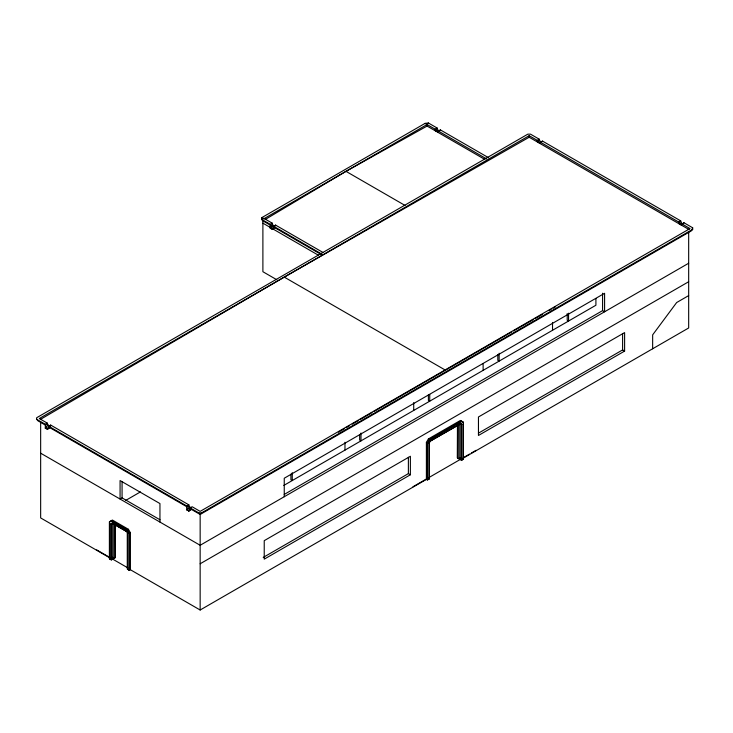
<?xml version="1.0" encoding="UTF-8"?>
<svg xmlns="http://www.w3.org/2000/svg" width="733" height="733" viewBox="0 0 733 733"><rect width="100%" height="100%" fill="white"/><g stroke="black" fill="none" stroke-linecap="round" stroke-linejoin="round"><path stroke-width="1.1" d="M127.808 567.855L112.726 559.151L111.398 559.92L109.565 558.674L109.565 522.226L111.398 520.622L127.414 529.867L129.411 533.34L129.411 570.329L130.419 569.752L200.155 610.012L426.395 479.391L427.394 479.968L429.401 478.814L429.401 442.979L429.401 478.814M460.645 457.694L458.766 458.785L457.429 458.006L457.594 425.039M429.034 477.485L460.095 459.554L461.433 460.324L463.439 459.17L463.439 422.181L460.434 420.44L428.402 438.939L426.395 442.402L426.395 479.391M50.669 425.067L50 426.221L48.662 426.221L186.805 505.981L186.805 509.829L188.812 510.993L190.149 507.905L192.147 506.75L200.155 511.377L690.01 228.559L682.002 223.931L679.335 223.931L678.666 222.007L540.514 142.248L539.186 139.169L530.509 134.157L527.833 134.157L36.65 417.746L36.65 419.285L45.327 424.297L45.327 428.145L47.324 429.3L48.662 426.221L50.669 425.067L188.812 504.826L189.481 506.75L190.809 507.52M486.648 158.924L438.407 131.079L437.079 128L428.402 122.988L425.067 123.373L261.553 217.774L261.553 219.314L270.23 224.325L270.23 228.174L272.236 229.328L273.565 226.25L275.571 225.095L322.822 252.372M488.645 157.769L440.414 129.924L438.407 131.079L435.741 131.079L437.079 128L435.072 129.155L425.067 123.373M692.676 229.328L201.493 512.917L200.155 514.456L198.826 512.917L190.149 507.905L191.478 509.444L188.812 510.993L190.809 509.059L200.155 514.456L691.347 230.868L692.676 229.328L692.676 227.789L684.008 222.777L681.333 225.095L682.002 223.931L680.664 220.853L542.521 141.093L540.514 142.248L537.848 142.248L539.186 139.169L537.179 140.324L529.171 135.697L39.316 418.516L47.324 423.143L47.993 425.067L50 426.221M679.335 223.931L680.664 220.853L678.666 222.007M691.787 229.841L692.676 227.789M46.665 427.376L45.327 428.145L46.216 426.606M271.567 225.865L270.23 228.174L272.905 225.095L272.236 223.162L264.228 218.544L261.553 217.774L262.89 220.853L262.89 271.714L276.772 279.731M275.571 225.095L274.902 226.25L270.23 224.325L272.236 223.162M188.812 508.675L186.805 509.829L187.703 508.29M461.46 421.585L461.433 421.017L429.401 439.516L427.394 442.979L427.394 479.968L427.898 479.492L427.898 443.044L429.703 439.919L461.46 421.585L463.265 422.629M429.236 443.08L430.399 441.055L460.764 423.527L461.937 424.196L461.937 459.838L461.433 460.324L461.433 424.489L460.434 423.912L430.399 441.055M127.414 569.175L127.414 533.34L127.414 569.175L129.411 570.329L128.916 569.843L128.916 533.404L127.111 530.271L128.412 529.29L130.419 532.763L130.419 569.752M45.327 428.145L47.993 425.067L45.327 424.297L47.324 423.143M48.662 426.221L50 427.76L47.324 429.3L49.331 426.991M321.805 254.094L273.565 226.25L274.902 227.789L272.236 229.328L274.234 227.019M321.173 254.498L262.89 220.853L261.553 219.314L264.228 218.544L427.064 124.528L428.402 122.988M186.805 509.829L189.481 506.75L186.805 505.981L188.812 504.826M188.812 510.993L190.149 509.444M47.324 429.3L49.331 427.376L187.153 506.952M272.236 229.328L274.234 227.404M440.414 129.924L437.738 132.233L438.407 131.079L436.41 131.464M542.521 141.093L539.855 143.411L540.514 142.248L538.517 142.633M265.199 219.506L345.976 171.339L427.064 126.067L484.806 159.409M40.306 419.478L284.248 277.111L529.171 137.245L689.047 229.548M338.426 432.223L344.345 428.759M346.324 427.605L349.284 425.882M352.252 424.15L358.171 420.687M360.15 419.542L371.998 412.624M373.977 411.47L511.524 332.031M160.005 519.789L122.072 497.89L120.075 499.045L120.075 480.546L159.95 503.571L159.95 522.07M125.783 500.373L140.424 491.916M127.579 533.432L126.415 531.407L112.067 523.124L110.894 523.802L111.398 524.086L111.398 559.92L109.391 558.766L109.391 521.777L112.396 520.045L128.412 529.29M111.398 524.086L112.726 523.316L112.726 559.151M130.419 532.763L128.916 533.404M680.664 224.71L684.008 222.777M109.391 558.766L110.399 558.189M112.186 557.291L114.064 558.381L115.402 557.611L115.402 524.022M283.772 485.448L595.911 305.24L595.911 298.468M284.23 494.436L602.581 310.627L604.588 311.782L604.588 293.292L284.248 478.237L284.248 496.736M688.672 263.239L200.155 545.279L40.654 453.196M200.155 563.778L688.672 281.729M461.433 424.489L461.937 424.196M688.672 295.601L676.66 302.537L652.663 334.853L652.636 348.78M263.211 557.428L408.382 473.619L410.379 474.773L410.379 456.274L264.228 540.661L264.228 559.151L410.379 474.773M478.429 433.176L622.601 349.934L624.608 351.089L624.608 332.59L478.457 416.976L478.457 435.466L624.608 351.089M412.991 486.749L426.185 479.135M463.87 457.374L469.523 454.112M471.401 453.021L476.12 450.3M462.431 458.592L688.672 327.972L688.672 231.94M427.898 479.492L429.236 478.722M461.937 459.838L463.265 459.069M513.503 330.895L533.34 319.57M535.319 318.434L542.264 314.475M549.2 310.508L551.189 309.381M553.168 308.245L555.156 307.109M679.995 224.325L682.002 223.931M198.826 512.917L201.493 512.917M427.898 443.044L426.395 442.402M345.976 171.339L405.074 205.46M262.89 223.162L318.406 255.221M284.248 277.111L445.087 369.963M428.402 438.939L429.703 439.919M45.693 425.277L37.988 420.824L36.65 419.285M111.37 521.181L127.111 530.271M96.71 549.906L109.904 557.52M109.409 557.621L40.654 517.929L40.654 421.942M127.579 569.074L128.916 569.843M112.067 523.124L126.415 531.407M537.179 140.324L537.848 142.248M435.072 129.155L435.741 131.079M115.402 557.611L115.237 524.636M622.601 333.616L622.601 349.934M602.581 293.227L602.581 310.627M568.551 313.183L568.551 321.036L567.214 320.266L567.214 313.541M552.526 322.438L552.526 330.281M529.171 135.697L529.171 137.245M499.136 353.26L499.136 361.103L497.808 360.334L497.808 354.726M483.12 363.623L483.12 370.348M463.439 422.181L463.439 459.17M460.095 423.72L460.095 459.554M458.766 424.068L458.766 458.785M457.429 424.416L457.429 458.006M429.73 394.455L429.73 401.18L428.402 400.41L428.402 394.803M427.064 124.528L427.064 126.067M413.714 402.582L413.714 410.425M408.382 457.3L408.382 473.619M360.993 433.02L360.993 440.863L359.656 440.093L359.656 434.486M344.977 442.265L344.977 450.108M292.256 472.703L292.256 480.546L290.919 479.776L290.919 474.178M200.155 514.035L200.155 610.012M122.072 481.572L122.072 497.89M114.064 523.664L114.064 558.381M110.894 523.802L110.894 559.444"/></g></svg>
